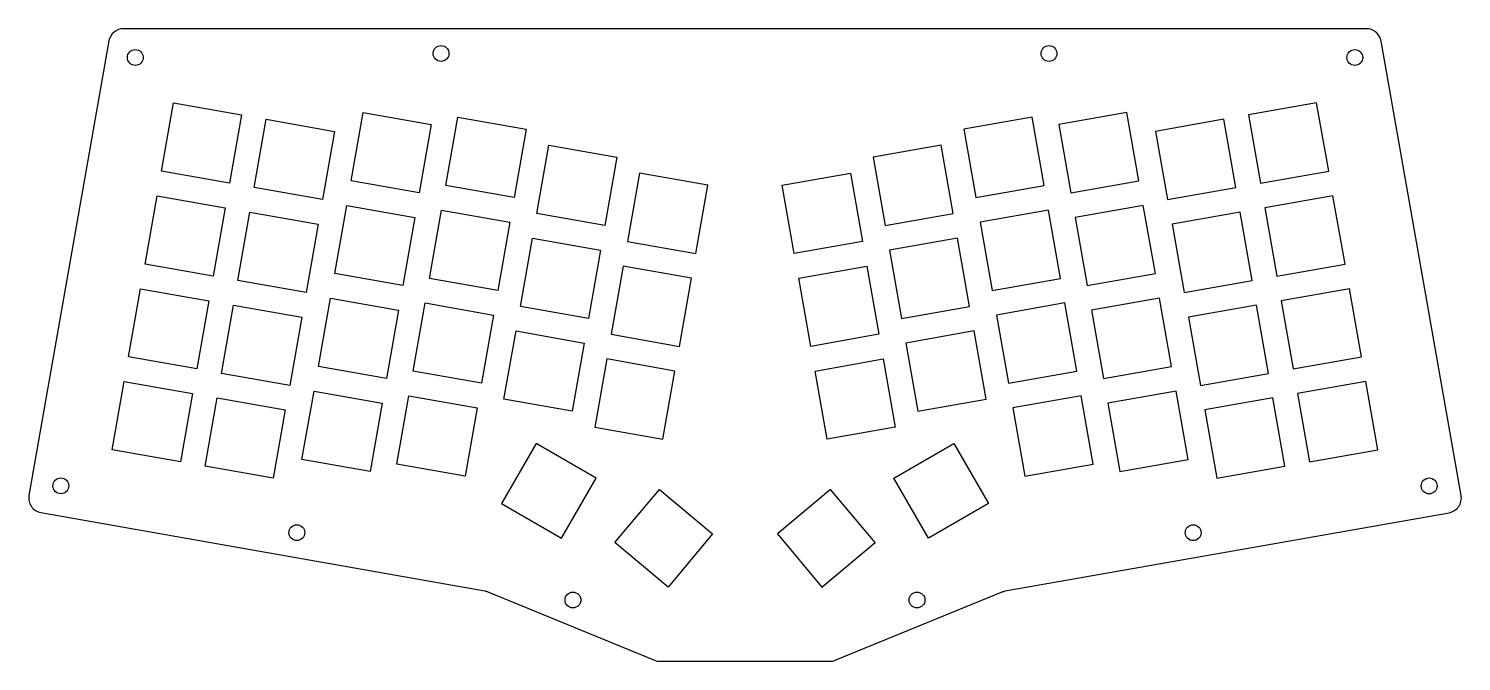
# Model space of a CAD drawing. Header units: millimetres. Extents: x -145 to 145, y 0 to 128.
import ezdxf

# ---------------------------------------------------------------- set-up
doc = ezdxf.new("R2010")
doc.units = ezdxf.units.MM
doc.layers.get('0').update_dxf_attribs({"linetype": 'CONTINUOUS'})

msp = doc.modelspace()

# ---------------------------------------------------------------- linework, layer by layer
msp.add_lwpolyline([(52.6, 14.21), (142.31, 30.02, 0.414214), (144.75, 33.49), (128.57, 125.3, 0.36397), (125.62, 127.78), (-125.6, 127.79, 0.36397), (-128.56, 125.31), (-144.74, 33.51, 0.414214), (-142.31, 30.03), (-52.6, 14.21, -0.053601), (-51.98, 14.04), (-18.26, 0.22, 0.09749), (-17.13, 0), (17.13, 0, 0.09749), (18.26, 0.22), (51.98, 14.03, -0.053601)], format="xyb", close=True)
for points in [[(-117.96, 99), (-115.53, 112.79), (-101.75, 110.36), (-104.18, 96.57)], [(-77.18, 110.86), (-63.4, 108.43), (-65.83, 94.65), (-79.61, 97.08)], [(65.84, 94.65), (79.63, 97.08), (77.2, 110.86), (63.41, 108.43)], [(101.76, 110.36), (104.19, 96.57), (117.98, 99), (115.54, 112.79)], [(-85.42, 93.26), (-99.2, 95.69), (-96.77, 109.48), (-82.98, 107.05)], [(-44.22, 107.47), (-46.65, 93.68), (-60.44, 96.11), (-58.01, 109.9)], [(44.24, 107.47), (46.67, 93.68), (60.45, 96.11), (58.02, 109.9)], [(99.22, 95.69), (96.78, 109.48), (83, 107.05), (85.43, 93.26)], [(-25.88, 101.82), (-28.31, 88.03), (-42.09, 90.46), (-39.66, 104.25)], [(42.11, 90.46), (39.68, 104.25), (25.89, 101.82), (28.32, 88.03)], [(-21.32, 98.59), (-23.75, 84.81), (-9.96, 82.38), (-7.53, 96.16)], [(23.76, 84.81), (9.97, 82.38), (7.54, 96.16), (21.33, 98.59)], [(-118.84, 94.03), (-105.05, 91.6), (-107.48, 77.81), (-121.27, 80.24)], [(107.5, 77.81), (121.28, 80.24), (118.85, 94.03), (105.07, 91.6)], [(-102.51, 76.93), (-100.08, 90.72), (-86.29, 88.29), (-88.72, 74.5)], [(-66.71, 89.67), (-69.14, 75.88), (-82.92, 78.32), (-80.49, 92.1)], [(-47.53, 88.71), (-49.96, 74.92), (-63.75, 77.35), (-61.32, 91.14)], [(47.54, 88.71), (49.97, 74.92), (63.76, 77.35), (61.33, 91.14)], [(66.72, 89.67), (69.15, 75.88), (82.94, 78.32), (80.5, 92.1)], [(102.52, 76.93), (100.09, 90.72), (86.31, 88.29), (88.74, 74.5)], [(-31.62, 69.27), (-45.4, 71.7), (-42.97, 85.49), (-29.18, 83.06)], [(31.63, 69.27), (45.41, 71.7), (42.98, 85.49), (29.2, 83.06)], [(-27.05, 66.05), (-13.27, 63.62), (-10.84, 77.4), (-24.62, 79.83)], [(27.07, 66.05), (13.28, 63.62), (10.85, 77.4), (24.64, 79.83)], [(-110.79, 59.05), (-124.58, 61.48), (-122.15, 75.27), (-108.36, 72.84)], [(-83.8, 73.34), (-70.01, 70.91), (-72.44, 57.12), (-86.23, 59.56)], [(72.46, 57.12), (86.24, 59.56), (83.81, 73.34), (70.03, 70.91)], [(110.81, 59.05), (124.59, 61.48), (122.16, 75.27), (108.37, 72.84)], [(-92.03, 55.74), (-105.82, 58.17), (-103.39, 71.96), (-89.6, 69.53)], [(-53.27, 56.16), (-67.06, 58.59), (-64.63, 72.38), (-50.84, 69.95)], [(53.28, 56.16), (67.07, 58.59), (64.64, 72.38), (50.85, 69.95)], [(89.61, 69.53), (92.04, 55.74), (105.83, 58.17), (103.4, 71.96)], [(-46.28, 66.73), (-32.49, 64.29), (-34.92, 50.51), (-48.71, 52.94)], [(46.29, 66.73), (32.5, 64.29), (34.94, 50.51), (48.72, 52.94)], [(-27.93, 61.07), (-30.36, 47.29), (-16.58, 44.86), (-14.15, 58.64)], [(27.94, 61.07), (30.38, 47.29), (16.59, 44.86), (14.16, 58.64)], [(-125.46, 56.51), (-111.67, 54.08), (-114.1, 40.29), (-127.89, 42.72)], [(114.11, 40.29), (127.9, 42.72), (125.47, 56.51), (111.68, 54.08)], [(-92.91, 50.77), (-95.34, 36.98), (-109.13, 39.41), (-106.7, 53.2)], [(-75.75, 38.36), (-89.54, 40.79), (-87.11, 54.58), (-73.32, 52.15)], [(-67.93, 53.62), (-54.15, 51.19), (-56.58, 37.4), (-70.36, 39.83)], [(56.59, 37.4), (70.38, 39.83), (67.95, 53.62), (54.16, 51.19)], [(87.12, 54.58), (73.33, 52.15), (75.77, 38.36), (89.55, 40.79)], [(92.92, 50.77), (95.35, 36.98), (109.14, 39.41), (106.71, 53.2)], [(-49.21, 31.87), (-37.08, 24.87), (-30.08, 37), (-42.21, 44)], [(42.22, 44), (49.22, 31.87), (37.09, 24.87), (30.09, 37)], [(-15.55, 15), (-26.28, 24), (-17.28, 34.72), (-6.55, 25.73)], [(6.57, 25.73), (15.56, 15), (26.29, 24), (17.29, 34.72)]]:
    msp.add_lwpolyline(points, close=True)
for centre in [(-123.24, 121.97), (-61.43, 122.79), (61.45, 122.78), (123.25, 121.96), (-138.28, 35.44), (138.29, 35.43), (-90.59, 25.99), (90.59, 25.98), (-34.78, 12.39), (34.78, 12.39)]:
    msp.add_circle(centre, 1.6)

doc.saveas('drawing.dxf')
